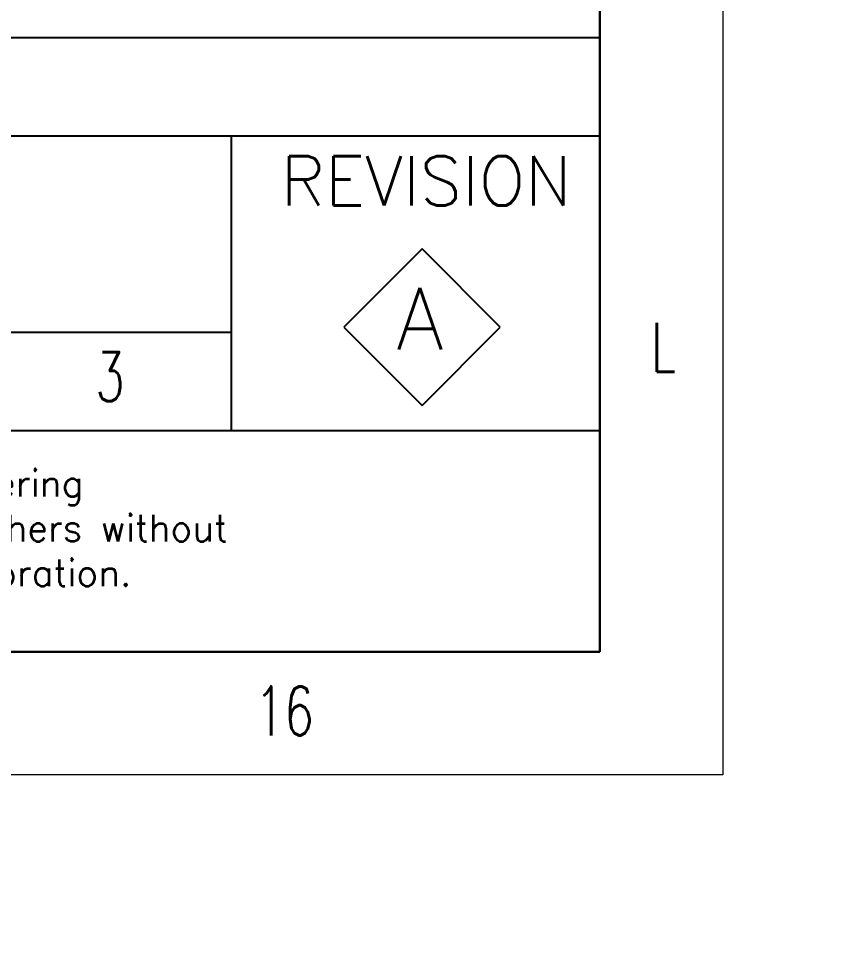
# Model space of a CAD drawing. Header units: inches. Extents: x 21 to 120937, y -15239 to 12027.
# Drawn here: x 2075.8 to 2122.9, y 982.6 to 1037.4 of the extents above; entities that cross this region are included whole.
import ezdxf

# ---------------------------------------------------------------- set-up
doc = ezdxf.new("R2010")
doc.units = ezdxf.units.IN
doc.header["$MEASUREMENT"] = 0
doc.layers.add('TEG BORDER', color=7, linetype='Continuous')
doc.styles.add('HZTXT', font='simplexs.shx', dxfattribs={"width": 0.7, "bigfont": 'hztxt.shx'})
doc.styles.add('TEG BORDER', font='txt_qlt.shx', dxfattribs={"width": 0.7, "bigfont": 'hztxt.shx'})

# ---------------------------------------------------------------- blocks, each defined once
blk = doc.blocks.new('240 BORDER A2')
for p, q in [((589, 5), (589, 116)), ((489, 5), (589, 5))]:
    blk.add_line(p, q)
at = {"color": 5, "lineweight": 15}
blk.add_lwpolyline([(0, 420), (594, 420), (594, 0), (0, 0)], close=True, dxfattribs=at)
blk.add_lwpolyline([(5, 415), (589, 415), (589, 5), (5, 5)], close=True)
at = {"layer": 'TEG BORDER'}
for p, q in [((489, 30), (589, 30)), ((489, 26), (589, 26)), ((574, 26), (574, 14)), ((581.763, 21.392), (578.581, 18.21)), ((584.945, 18.21), (581.763, 21.392)), ((504, 18), (574, 18)), ((578.581, 18.21), (581.763, 15.028)), ((581.763, 15.028), (584.945, 18.21)), ((489, 14), (589, 14)), ((489, 14), (589, 14))]:
    blk.add_line(p, q, dxfattribs=at)
at = {"char_height": 2, "width": 2, "style": 'TEG BORDER'}
for s, insert, attachment_point in [('L', (592.09, 18.389), 3), ('\\pi0.033333;16', (574.922, 1.593), 7)]:
    blk.add_mtext(s, dxfattribs=dict(at, insert=insert, attachment_point=attachment_point))
at = {"layer": 'TEG BORDER', "style": 'TEG BORDER'}
for s, height, p in [('REVISION', 2, (576.015, 23.164)), ('A', 2.5, (580.713, 17.304))]:
    blk.add_text(s, height=height, dxfattribs=at).set_placement(p)
at = {"layer": 'TEG BORDER', "color": 7, "style": 'TEG BORDER'}
for s, p in [('This Drawing is Property of Consortium of ZICOM Equipment Pte Ltd., & Sinopec Petroleum Engineering', (490.561, 11.315)), ('Corporation and any Information, contained in this Drawing will not be Reproduced, Disclosed to others without', (490.612, 9.492)), ('Explicit Written Permission from ZICOM Equipment Pte Ltd., & Sinopec Petroleum Engineering Corporation.', (490.561, 7.67))]:
    blk.add_text(s, height=1.0875, dxfattribs=at).set_placement(p)

msp = doc.modelspace()

# ---------------------------------------------------------------- block references
at = {"xscale": 1.44, "yscale": 1.44, "zscale": 1.44}
msp.add_blockref('240 BORDER A2', (1261.709, 993.152), dxfattribs=at)

# ---------------------------------------------------------------- texts
at = {"lineweight": -3, "style": 'HZTXT', "width": 0.7}
msp.add_text('3', height=2.88, dxfattribs=at).set_placement((2080.296, 1015.031))

doc.saveas('drawing.dxf')
